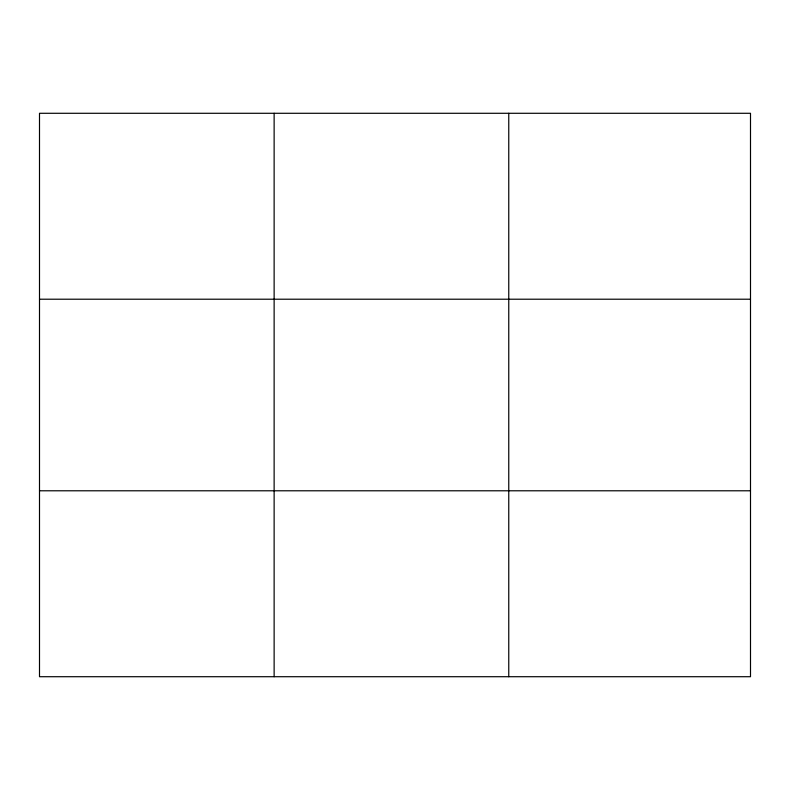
<?xml version="1.0" encoding="UTF-8"?>
<svg xmlns="http://www.w3.org/2000/svg" width="790" height="790" viewBox="0 0 790 790"><rect width="100%" height="100%" fill="white"/><g stroke="black" fill="none" stroke-linecap="round" stroke-linejoin="round"><path stroke-width="1.19" d="M274.13 113.286L274.13 676.714M508.76 113.286L508.76 676.714M39.5 299.213L750.5 299.213M39.5 490.788L750.5 490.788M750.5 583.751L750.5 676.714L39.5 676.714L39.5 113.286L750.5 113.286L750.5 583.751"/></g></svg>
